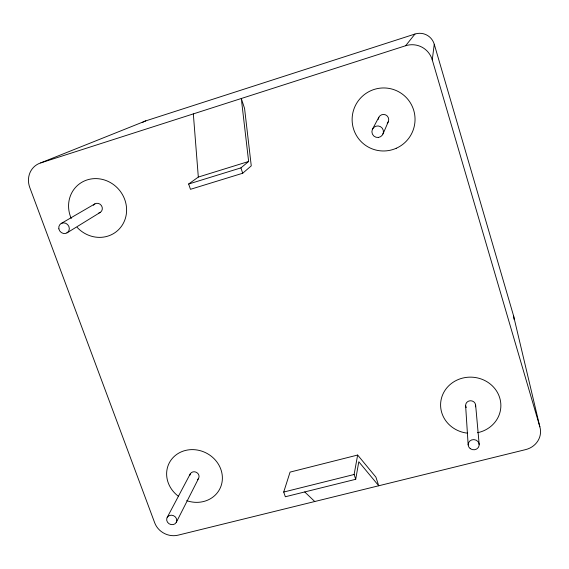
<?xml version="1.0" encoding="UTF-8"?>
<svg xmlns="http://www.w3.org/2000/svg" width="569" height="569" viewBox="0 0 569 569"><rect width="100%" height="100%" fill="white"/><g stroke="black" fill="none" stroke-linecap="round" stroke-linejoin="round"><path stroke-width="0.85" d="M539.853 426.807L432.262 59.859L434.261 44.254A15.747 15.391 -62 0 0 414.979 34.04L145.785 120.87L40.691 162.905A20.249 18.692 53.4 0 0 29.773 187.514L154.718 522.868A18.706 16.771 27.3 0 0 178.04 535.173L525.628 449.61A20.207 18.635 1.3 0 0 539.853 426.807L513.444 315.382L434.261 44.254M355.71 479.29L358.797 461.758L378.734 485.77L375.896 477.106L357.645 455.044L290.069 472.106L283.711 492.043L285.339 496.758L355.71 479.29L354.117 474.496L357.645 455.044M382.965 134.049L388.264 121.794M176.29 522.363A5.178 4.637 27.3 0 0 171.319 515.187A5.178 4.637 27.3 0 0 167.542 522.278A5.178 4.637 27.3 0 0 176.29 522.363L198.617 478.351M167.137 517.534L190.238 473.934M372.567 129.014L378.847 117.228M40.691 162.905L405.619 45.74L414.979 34.04M242.707 173.246L251.263 165.856L244.57 108.444L241.299 98.494L248.639 161.482L240.922 167.883L188.652 184.022L190.473 189.313L242.707 173.246L240.922 167.883M188.652 184.022L198.318 177.059L248.639 161.482M66.936 232.906L100.123 212.465M61.132 223.517L94.881 203.887M283.711 492.043L354.117 474.496M304.735 491.95L314.757 501.517M475.648 405.178L479.183 444.46M193.332 113.892L198.318 177.059M465.62 405.676L468.166 444.951M405.619 45.74A21.643 21.252 -61.4 0 1 432.262 59.859M142.257 122.612A14.894 14.118 57.7 0 1 145.785 120.87M513.444 315.382A14.865 14.083 -2.9 0 1 513.978 319.273M71.26 218.517A30.207 28.18 50.2 0 1 96.73 178.623A30.207 28.18 50.2 0 1 124.583 220.623A30.207 28.18 50.2 0 1 77.149 227.401M178.446 496.289A28.414 25.804 27.3 0 1 180.074 452.419A28.414 25.804 27.3 0 1 222.152 474.624A28.414 25.804 27.3 0 1 186.724 500.656M467.554 433.18A30.157 28.109 4.4 0 1 444.553 391.052A30.157 28.109 4.4 0 1 494.93 388.734A30.157 28.109 4.4 0 1 477.476 432.725M93.43 205.26A5.036 4.694 50.2 0 1 101.374 205.501A5.036 4.694 50.2 0 1 98.871 212.955M378.243 119.383A5.256 5.235 -57.7 0 1 385.604 114.867A5.256 5.235 -57.7 0 1 387.219 123.338M189.797 475.399A4.737 4.303 27.3 0 1 196.589 472.419A4.737 4.303 27.3 0 1 197.4 479.731M466.203 407.596A5.029 4.687 4.4 0 1 470.136 400.754A5.029 4.687 4.4 0 1 475.442 406.828M396.237 148.274A31.551 31.423 -57.8 0 0 402.198 93.992A31.551 31.423 -57.8 0 0 352.311 116.14A31.551 31.423 -57.8 0 0 396.237 148.274M58.849 228.852A5.534 5.107 49.2 0 0 67.54 232.493A5.534 5.107 49.2 0 0 65.734 223.283A5.534 5.107 49.2 0 0 58.849 228.852M378.428 137.442A5.782 5.775 -41.3 0 0 382.268 128.189A5.782 5.775 -41.3 0 0 372.339 129.497A5.782 5.775 -41.3 0 0 378.428 137.442M470.222 448.628A5.519 5.093 5.4 0 0 479.126 445.548A5.519 5.093 5.4 0 0 471.673 439.922A5.519 5.093 5.4 0 0 470.222 448.628"/></g></svg>
